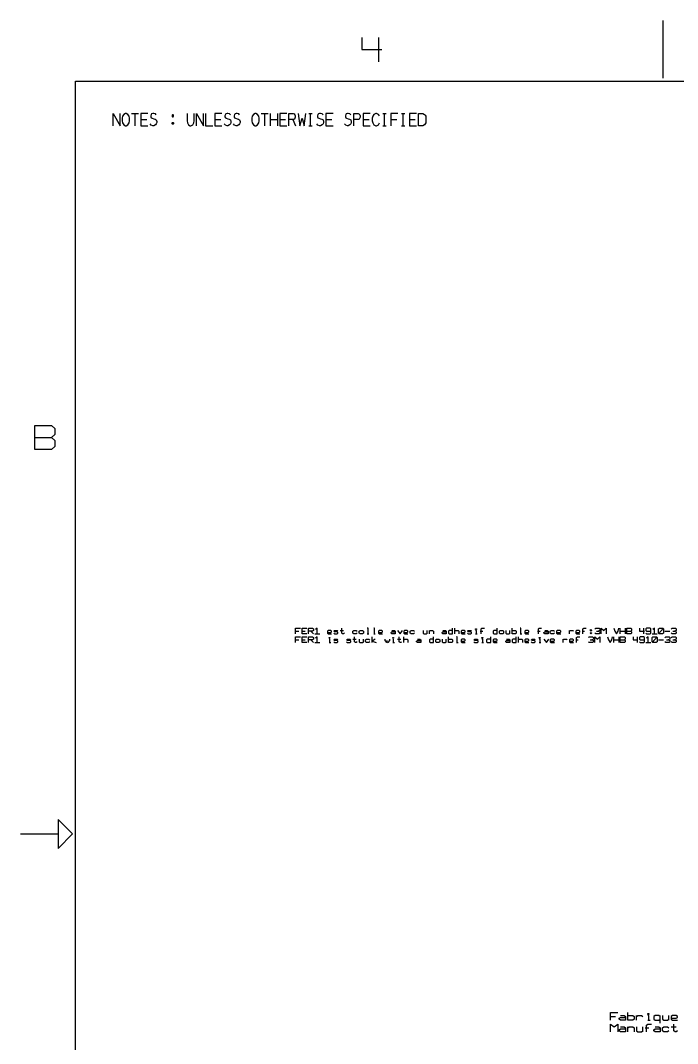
# Model space of a CAD drawing. Header units: millimetres. Extents: x 0 to 1189, y 35 to 806.
# Drawn here: x 0.4 to 312.7, y 319.6 to 805.6 of the extents above; entities that cross this region are included whole.
import ezdxf

# ---------------------------------------------------------------- set-up
doc = ezdxf.new("R2010")
doc.units = ezdxf.units.MM
doc.layers.add('Pen 1', color=7, linetype='Continuous')

msp = doc.modelspace()

# ---------------------------------------------------------------- linework, layer by layer
at = {"layer": 'Pen 1', "color": 7, "lineweight": 30}
for p, q in [((305.7, 805.58), (305.7, 778.1)), ((170.55, 797.45), (170.55, 786)), ((53.22, 761.45), (56.58, 761.45)), ((54.9, 755.55), (54.9, 761.45)), ((57.62, 758.53), (60.45, 758.53)), ((92.82, 758.53), (95.65, 758.53)), ((114.82, 761.45), (118.2, 761.45)), ((116.5, 755.55), (116.5, 761.45)), ((119.22, 755.55), (119.22, 761.45)), ((119.22, 758.53), (122.6, 758.53)), ((122.6, 761.45), (122.6, 755.55)), ((123.62, 758.53), (126.45, 758.53)), ((129.9, 758.53), (131.2, 755.55)), ((137.45, 761.45), (139, 761.45)), ((138.25, 755.55), (138.25, 761.45)), ((145.62, 758.53), (148.45, 758.53)), ((163.23, 758.53), (166.07, 758.53)), ((172.65, 761.45), (174.23, 761.45)), ((173.45, 755.55), (173.45, 761.45)), ((176.45, 758.53), (179.27, 758.53)), ((181.45, 761.45), (183.02, 761.45)), ((182.25, 755.55), (182.25, 761.45)), ((185.25, 758.53), (188.07, 758.53)), ((137.45, 755.55), (139, 755.55)), ((172.65, 755.55), (174.23, 755.55)), ((181.45, 755.55), (183.02, 755.55)), ((7.3, 607.45), (15.15, 607.45)), ((131.2, 515.53), (132.77, 515.53)), ((134.23, 515.53), (135.8, 515.53)), ((138.43, 515.53), (139.62, 514.15)), ((152.38, 515.85), (153.95, 515.85)), ((193.68, 514.15), (193.68, 515.85)), ((194.75, 514.15), (194.75, 515.85)), ((206.85, 514.15), (206.85, 516.9)), ((218.95, 515.53), (220.12, 515.53)), ((233, 514.15), (233, 515.85)), ((246.18, 515.53), (247.35, 515.53)), ((261.3, 514.15), (261.3, 515.85)), ((267.35, 515.53), (268.52, 515.53)), ((274.17, 515.53), (274.98, 515.53)), ((285.5, 514.15), (285.5, 516.9)), ((285.5, 515.53), (287.85, 515.53)), ((287.85, 516.9), (287.85, 514.15)), ((288.52, 515.53), (290.5, 515.53)), ((296.55, 516.9), (296.55, 514.15)), ((303.65, 514.15), (306, 516.9)), ((306.67, 515.53), (309.05, 515.53)), ((310.5, 515.53), (311.27, 515.53)), ((131.2, 511.4), (132.77, 511.4)), ((134.23, 511.4), (135.8, 511.4)), ((138.43, 511.4), (139.62, 510.02)), ((140.27, 514.15), (142.65, 514.15)), ((158.43, 511.73), (160, 511.73)), ((163.43, 510.02), (163.43, 511.73)), ((165.27, 514.15), (166.05, 514.15)), ((167.5, 510.02), (167.5, 512.78)), ((168.3, 514.15), (169.07, 514.15)), ((174.75, 510.35), (174.75, 511.05)), ((179.6, 511.73), (181.18, 511.73)), ((182.62, 510.02), (182.62, 512.78)), ((202.75, 510.02), (202.75, 511.73)), ((216.7, 514.15), (217.5, 514.15)), ((237.1, 510.02), (237.1, 512.78)), ((237.88, 514.15), (238.68, 514.15)), ((258.27, 510.02), (258.27, 511.73)), ((264.33, 511.4), (265.5, 511.4)), ((271.15, 511.4), (271.95, 511.4)), ((282.48, 510.02), (282.48, 512.78)), ((282.48, 511.4), (284.83, 511.4)), ((284.83, 512.78), (284.83, 510.02)), ((285.5, 511.4), (287.48, 511.4)), ((293.52, 512.78), (293.52, 510.02)), ((300.62, 514.15), (302.98, 514.15)), ((300.62, 510.02), (302.98, 512.78)), ((303.65, 511.4), (306, 511.4)), ((307.48, 511.4), (308.25, 511.4)), ((310.5, 511.4), (311.27, 511.4)), ((140.27, 510.02), (142.65, 510.02)), ((147.12, 510.02), (147.9, 510.02)), ((177.38, 510.02), (178.15, 510.02)), ((207.62, 510.02), (208.4, 510.02)), ((219.73, 510.02), (220.52, 510.02)), ((246.95, 510.02), (247.75, 510.02)), ((297.6, 510.02), (299.95, 510.02)), ((0.43, 419.17), (18.3, 419.17)), ((280.85, 332.5), (283.23, 332.5)), ((293.23, 330.65), (293.23, 332.95)), ((298.55, 330.65), (299.73, 330.65)), ((304.42, 329.27), (304.42, 332.95)), ((308.55, 330.65), (308.55, 332.95)), ((289.1, 325.15), (289.1, 327.45)), ((296.17, 325.15), (296.17, 327.45)), ((297.35, 326.98), (299.12, 326.98)), ((309.73, 327.45), (312.1, 327.45))]:
    msp.add_line(p, q, dxfattribs=at)
for points in [[(162.7, 797.45), (162.7, 791.72), (172.12, 791.72)], [(26.55, 776.72), (1162.45, 776.72), (1162.45, 61.62), (26.55, 61.62), (26.55, 776.72)], [(44.42, 755.55), (44.42, 761.45), (47.78, 755.55), (47.78, 761.45)], [(50.65, 761.45), (50.35, 761.45), (49.5, 760.97), (48.92, 760.08), (48.83, 759.15), (48.83, 757.85), (48.92, 756.92), (49.5, 756.03), (50.35, 755.55), (50.65, 755.55), (51.5, 756.03), (52.03, 756.92), (52.17, 757.85), (52.17, 759.15), (52.03, 760.08), (51.5, 760.97), (50.65, 761.45)], [(60.97, 761.45), (57.62, 761.45), (57.62, 755.55), (60.97, 755.55)], [(65, 760.75), (64.57, 761.2), (63.78, 761.45), (63.4, 761.45), (62.78, 761.2), (62.6, 760.97), (62.4, 760.3), (62.4, 759.83), (62.6, 759.38), (63.03, 759.15), (63.78, 758.92), (64.4, 758.7), (65, 758.3), (65.2, 757.62), (65.2, 757.15), (65, 756.47), (64.57, 756.03), (63.78, 755.55), (63.4, 755.55), (62.6, 755.78), (62.03, 756.47)], [(73.05, 760.75), (72.7, 760.75), (72.5, 760.53), (72.5, 759.9), (72.7, 759.83), (73.05, 759.83), (73.22, 760.08), (73.22, 760.53), (73.05, 760.75)], [(79.62, 761.45), (79.62, 757.85), (79.75, 756.92), (80.3, 756.03), (81.15, 755.55), (81.45, 755.55), (82.3, 756.03), (82.82, 756.92), (82.97, 757.85), (82.97, 761.45)], [(84.03, 755.55), (84.03, 761.45), (87.38, 755.55), (87.38, 761.45)], [(88.43, 761.45), (88.43, 755.55), (91.78, 755.55)], [(96.2, 761.45), (92.82, 761.45), (92.82, 755.55), (96.2, 755.55)], [(100.2, 760.75), (99.78, 761.2), (98.97, 761.45), (98.6, 761.45), (98, 761.2), (97.8, 760.97), (97.6, 760.3), (97.6, 759.83), (97.8, 759.38), (98.22, 759.15), (98.97, 758.92), (99.6, 758.7), (100.2, 758.3), (100.4, 757.62), (100.4, 757.15), (100.2, 756.47), (99.78, 756.03), (98.97, 755.55), (98.6, 755.55), (97.8, 755.78), (97.22, 756.47)], [(104.6, 760.75), (104.18, 761.2), (103.38, 761.45), (103, 761.45), (102.4, 761.2), (102.2, 760.97), (102, 760.3), (102, 759.83), (102.2, 759.38), (102.62, 759.15), (103.38, 758.92), (104, 758.7), (104.6, 758.3), (104.8, 757.62), (104.8, 757.15), (104.6, 756.47), (104.18, 756.03), (103.38, 755.55), (103, 755.55), (102.2, 755.78), (101.62, 756.47)], [(112.25, 761.45), (111.95, 761.45), (111.12, 760.97), (110.55, 760.08), (110.43, 759.15), (110.43, 757.85), (110.55, 756.92), (111.12, 756.03), (111.95, 755.55), (112.25, 755.55), (113.1, 756.03), (113.65, 756.92), (113.8, 757.85), (113.8, 759.15), (113.65, 760.08), (113.1, 760.97), (112.25, 761.45)], [(127, 761.45), (123.62, 761.45), (123.62, 755.55), (127, 755.55)], [(128.02, 755.55), (128.02, 761.45), (130.1, 761.45), (130.45, 761.2), (130.85, 760.75), (131, 760.3), (131, 759.6), (130.62, 758.7), (130.25, 758.53), (128.02, 758.53)], [(132.43, 761.45), (133.27, 755.55), (134.27, 759.15), (135.3, 755.55), (136.12, 761.45)], [(144.23, 760.75), (143.8, 761.2), (143, 761.45), (142.6, 761.45), (142, 761.2), (141.8, 760.97), (141.62, 760.3), (141.62, 759.83), (141.8, 759.38), (142.23, 759.15), (143, 758.92), (143.6, 758.7), (144.23, 758.3), (144.4, 757.62), (144.4, 757.15), (144.23, 756.47), (143.8, 756.03), (143, 755.55), (142.6, 755.55), (141.8, 755.78), (141.23, 756.47)], [(149, 761.45), (145.62, 761.45), (145.62, 755.55), (149, 755.55)], [(157.43, 760.75), (157, 761.2), (156.2, 761.45), (155.8, 761.45), (155.2, 761.2), (155, 760.97), (154.82, 760.3), (154.82, 759.83), (155, 759.38), (155.43, 759.15), (156.2, 758.92), (156.8, 758.7), (157.43, 758.3), (157.6, 757.62), (157.6, 757.15), (157.43, 756.47), (157, 756.03), (156.2, 755.55), (155.8, 755.55), (155, 755.78), (154.43, 756.47)], [(158.82, 755.55), (158.82, 761.45), (160.9, 761.45), (161.25, 761.2), (161.68, 760.75), (161.82, 760.3), (161.82, 759.6), (161.43, 758.7), (161.05, 758.53), (158.82, 758.53)], [(166.6, 761.45), (163.23, 761.45), (163.23, 755.55), (166.6, 755.55)], [(171, 760.3), (170.62, 760.97), (169.7, 761.45), (169.32, 761.45), (168.38, 760.97), (167.82, 760.08), (167.62, 759.15), (167.62, 757.85), (167.82, 756.92), (168.38, 756.03), (169.32, 755.55), (169.7, 755.55), (170.62, 756.03), (171, 756.92)], [(179.8, 761.45), (176.45, 761.45), (176.45, 755.55)], [(188.6, 761.45), (185.25, 761.45), (185.25, 755.55), (188.6, 755.55)], [(189.65, 755.55), (189.65, 761.45), (191.7, 761.45), (192.48, 760.97), (192.8, 760.53), (193, 760.08), (193, 756.92), (192.8, 756.47), (192.48, 756.03), (191.7, 755.55), (189.65, 755.55)], [(73.22, 756.47), (73.05, 756.25), (72.7, 756.25), (72.5, 756.47), (72.5, 756.92), (72.7, 757.15), (73.05, 757.15), (73.22, 756.92), (73.22, 756.47)], [(7.3, 601.72), (7.3, 613.17), (15.15, 613.17), (16.73, 611.75), (16.73, 608.88), (15.15, 607.45), (16.73, 606.03), (16.73, 603.15), (15.15, 601.72), (7.3, 601.72)], [(131.2, 514.15), (131.2, 516.9), (133.55, 516.9)], [(136.6, 514.15), (134.23, 514.15), (134.23, 516.9), (136.6, 516.9)], [(137.25, 514.15), (137.25, 516.9), (139.23, 516.9), (139.62, 516.55), (139.62, 515.85), (139.23, 515.53), (137.25, 515.53)], [(141.45, 514.15), (141.45, 516.9), (140.68, 516.2)], [(146.32, 514.83), (147.9, 514.83), (148.3, 515.17), (148.3, 515.53), (147.9, 515.85), (146.73, 515.85), (146.32, 515.53), (146.32, 514.47), (146.73, 514.15), (148.3, 514.15)], [(149.35, 514.47), (149.75, 514.15), (150.93, 514.15), (151.32, 514.47), (151.32, 514.83), (150.93, 515.17), (149.75, 515.17), (149.35, 515.53), (149.75, 515.85), (150.93, 515.85), (151.32, 515.53)], [(154.35, 514.47), (153.95, 514.15), (153.55, 514.15), (153.18, 514.47), (153.18, 516.9)], [(160.4, 514.47), (160, 514.15), (158.82, 514.15), (158.43, 514.47), (158.43, 515.53), (158.82, 515.85), (160, 515.85), (160.4, 515.53)], [(161.45, 514.47), (161.45, 515.53), (161.85, 515.85), (163.02, 515.85), (163.43, 515.53), (163.43, 514.47), (163.02, 514.15), (161.85, 514.15), (161.45, 514.47)], [(165.68, 514.15), (165.68, 516.9), (165.27, 516.9)], [(168.7, 514.15), (168.7, 516.9), (168.3, 516.9)], [(170.52, 514.83), (172.1, 514.83), (172.5, 515.17), (172.5, 515.53), (172.1, 515.85), (170.93, 515.85), (170.52, 515.53), (170.52, 514.47), (170.93, 514.15), (172.5, 514.15)], [(176.98, 515.85), (178.15, 515.85), (178.55, 515.53), (178.55, 514.15), (176.98, 514.15), (176.57, 514.47), (176.57, 514.83), (176.98, 515.17), (178.55, 515.17)], [(179.6, 515.85), (180.8, 514.15), (181.98, 515.85)], [(182.62, 514.83), (184.2, 514.83), (184.6, 515.17), (184.6, 515.53), (184.2, 515.85), (183.02, 515.85), (182.62, 515.53), (182.62, 514.47), (183.02, 514.15), (184.6, 514.15)], [(187.62, 514.47), (187.23, 514.15), (186.05, 514.15), (185.68, 514.47), (185.68, 515.53), (186.05, 515.85), (187.23, 515.85), (187.62, 515.53)], [(191.73, 515.85), (191.73, 514.47), (192.1, 514.15), (193.27, 514.15), (193.68, 514.47)], [(194.75, 515.53), (195.12, 515.85), (196.3, 515.85), (196.7, 515.53), (196.7, 514.15)], [(201.18, 515.85), (202.35, 515.85), (202.75, 515.53), (202.75, 514.15), (201.18, 514.15), (200.8, 514.47), (200.8, 514.83), (201.18, 515.17), (202.75, 515.17)], [(205.77, 515.85), (204.2, 515.85), (203.82, 515.53), (203.82, 514.47), (204.2, 514.15), (205.77, 514.15), (205.77, 516.9)], [(206.85, 515.53), (207.23, 515.85), (208.4, 515.85), (208.8, 515.53), (208.8, 514.15)], [(209.88, 514.83), (211.45, 514.83), (211.82, 515.17), (211.82, 515.53), (211.45, 515.85), (210.25, 515.85), (209.88, 515.53), (209.88, 514.47), (210.25, 514.15), (211.82, 514.15)], [(212.9, 514.47), (213.27, 514.15), (214.48, 514.15), (214.85, 514.47), (214.85, 514.83), (214.48, 515.17), (213.27, 515.17), (212.9, 515.53), (213.27, 515.85), (214.48, 515.85), (214.85, 515.53)], [(216.7, 516.2), (216.7, 516.55), (217.1, 516.55), (217.1, 516.2), (216.7, 516.2)], [(217.1, 514.15), (217.1, 515.85), (216.7, 515.85)], [(219.32, 514.15), (219.32, 516.55), (219.73, 516.9), (220.9, 516.9)], [(226.95, 515.85), (225.38, 515.85), (225, 515.53), (225, 514.47), (225.38, 514.15), (226.95, 514.15), (226.95, 516.9)], [(228.02, 514.47), (228.02, 515.53), (228.4, 515.85), (229.6, 515.85), (229.98, 515.53), (229.98, 514.47), (229.6, 514.15), (228.4, 514.15), (228.02, 514.47)], [(231.05, 515.85), (231.05, 514.47), (231.43, 514.15), (232.62, 514.15), (233, 514.47)], [(234.07, 515.85), (235.65, 515.85), (236.02, 515.53), (236.02, 514.47), (235.65, 514.15), (234.07, 514.15), (234.07, 516.9)], [(238.27, 514.15), (238.27, 516.9), (237.88, 516.9)], [(240.12, 514.83), (241.7, 514.83), (242.07, 515.17), (242.07, 515.53), (241.7, 515.85), (240.52, 515.85), (240.12, 515.53), (240.12, 514.47), (240.52, 514.15), (242.07, 514.15)], [(246.57, 514.15), (246.57, 516.55), (246.95, 516.9), (248.12, 516.9)], [(249.6, 515.85), (250.77, 515.85), (251.15, 515.53), (251.15, 514.15), (249.6, 514.15), (249.2, 514.47), (249.2, 514.83), (249.6, 515.17), (251.15, 515.17)], [(254.18, 514.47), (253.8, 514.15), (252.62, 514.15), (252.23, 514.47), (252.23, 515.53), (252.62, 515.85), (253.8, 515.85), (254.18, 515.53)], [(255.25, 514.83), (256.83, 514.83), (257.2, 515.17), (257.2, 515.53), (256.83, 515.85), (255.65, 515.85), (255.25, 515.53), (255.25, 514.47), (255.65, 514.15), (257.2, 514.15)], [(261.3, 515.53), (261.7, 515.85), (262.88, 515.85), (263.27, 515.53)], [(264.33, 514.83), (265.9, 514.83), (266.3, 515.17), (266.3, 515.53), (265.9, 515.85), (264.73, 515.85), (264.33, 515.53), (264.33, 514.47), (264.73, 514.15), (266.3, 514.15)], [(267.75, 514.15), (267.75, 516.55), (268.12, 516.9), (269.33, 516.9)], [(271.55, 515.53), (271.15, 515.85), (271.55, 516.2), (271.95, 515.85), (271.55, 515.53)], [(273.4, 516.55), (273.8, 516.9), (275.38, 516.9), (275.75, 516.55), (275.75, 515.85), (274.98, 515.53), (275.75, 515.17), (275.75, 514.47), (275.38, 514.15), (273.8, 514.15), (273.4, 514.47)], [(276.42, 514.15), (276.42, 516.9), (277.6, 515.85), (278.77, 516.9), (278.77, 514.15)], [(282.48, 516.9), (282.88, 515.53), (283.65, 514.15), (284.45, 515.53), (284.83, 516.9)], [(288.52, 514.15), (288.52, 516.9), (290.5, 516.9), (290.88, 516.55), (290.88, 515.85), (290.5, 515.53), (290.88, 515.17), (290.88, 514.47), (290.5, 514.15), (288.52, 514.15)], [(294.58, 516.9), (294.58, 515.53), (296.92, 515.53)], [(297.6, 514.47), (298, 514.15), (299.58, 514.15), (299.95, 514.47), (299.95, 516.55), (299.58, 516.9), (298, 516.9), (297.6, 516.55), (297.6, 515.85), (298, 515.53), (299.58, 515.53), (299.95, 515.85)], [(301.8, 514.15), (301.8, 516.9), (301.02, 516.2)], [(303.65, 514.47), (303.65, 516.55), (304.05, 516.9), (305.62, 516.9), (306, 516.55), (306, 514.47), (305.62, 514.15), (304.05, 514.15), (303.65, 514.47)], [(309.7, 516.55), (310.1, 516.9), (311.67, 516.9), (312.08, 516.55), (312.08, 515.85), (311.27, 515.53), (312.08, 515.17), (312.08, 514.47), (311.67, 514.15), (310.1, 514.15), (309.7, 514.47)], [(131.2, 510.02), (131.2, 512.78), (133.55, 512.78)], [(136.6, 510.02), (134.23, 510.02), (134.23, 512.78), (136.6, 512.78)], [(137.25, 510.02), (137.25, 512.78), (139.23, 512.78), (139.62, 512.42), (139.62, 511.73), (139.23, 511.4), (137.25, 511.4)], [(141.45, 510.02), (141.45, 512.78), (140.68, 512.08)], [(147.12, 512.08), (147.12, 512.42), (147.5, 512.42), (147.5, 512.08), (147.12, 512.08)], [(147.5, 510.02), (147.5, 511.73), (147.12, 511.73)], [(149.35, 510.35), (149.75, 510.02), (150.93, 510.02), (151.32, 510.35), (151.32, 510.7), (150.93, 511.05), (149.75, 511.05), (149.35, 511.4), (149.75, 511.73), (150.93, 511.73), (151.32, 511.4)], [(155.4, 510.35), (155.8, 510.02), (156.98, 510.02), (157.38, 510.35), (157.38, 510.7), (156.98, 511.05), (155.8, 511.05), (155.4, 511.4), (155.8, 511.73), (156.98, 511.73), (157.38, 511.4)], [(160.4, 510.35), (160, 510.02), (159.6, 510.02), (159.23, 510.35), (159.23, 512.78)], [(161.45, 511.73), (161.45, 510.35), (161.85, 510.02), (163.02, 510.02), (163.43, 510.35)], [(166.45, 510.35), (166.05, 510.02), (164.88, 510.02), (164.48, 510.35), (164.48, 511.4), (164.88, 511.73), (166.05, 511.73), (166.45, 511.4)], [(169.07, 511.73), (167.5, 510.7), (169.48, 510.02)], [(173.55, 511.73), (173.55, 511.05), (174.35, 510.02), (174.75, 510.35), (175.12, 510.02), (175.93, 511.05), (175.93, 511.73)], [(177.38, 512.08), (177.38, 512.42), (177.77, 512.42), (177.77, 512.08), (177.38, 512.08)], [(177.77, 510.02), (177.77, 511.73), (177.38, 511.73)], [(181.57, 510.35), (181.18, 510.02), (180.8, 510.02), (180.4, 510.35), (180.4, 512.78)], [(182.62, 511.4), (183.02, 511.73), (184.2, 511.73), (184.6, 511.4), (184.6, 510.02)], [(189.07, 511.73), (190.25, 511.73), (190.65, 511.4), (190.65, 510.02), (189.07, 510.02), (188.7, 510.35), (188.7, 510.7), (189.07, 511.05), (190.65, 511.05)], [(196.7, 511.73), (195.12, 511.73), (194.75, 511.4), (194.75, 510.35), (195.12, 510.02), (196.7, 510.02), (196.7, 512.78)], [(197.77, 510.35), (197.77, 511.4), (198.15, 511.73), (199.32, 511.73), (199.73, 511.4), (199.73, 510.35), (199.32, 510.02), (198.15, 510.02), (197.77, 510.35)], [(200.8, 511.73), (200.8, 510.35), (201.18, 510.02), (202.35, 510.02), (202.75, 510.35)], [(203.82, 511.73), (205.38, 511.73), (205.77, 511.4), (205.77, 510.35), (205.38, 510.02), (203.82, 510.02), (203.82, 512.78)], [(208.02, 510.02), (208.02, 512.78), (207.62, 512.78)], [(209.88, 510.7), (211.45, 510.7), (211.82, 511.05), (211.82, 511.4), (211.45, 511.73), (210.25, 511.73), (209.88, 511.4), (209.88, 510.35), (210.25, 510.02), (211.82, 510.02)], [(215.93, 510.35), (216.3, 510.02), (217.5, 510.02), (217.88, 510.35), (217.88, 510.7), (217.5, 511.05), (216.3, 511.05), (215.93, 511.4), (216.3, 511.73), (217.5, 511.73), (217.88, 511.4)], [(219.73, 512.08), (219.73, 512.42), (220.12, 512.42), (220.12, 512.08), (219.73, 512.08)], [(220.12, 510.02), (220.12, 511.73), (219.73, 511.73)], [(223.93, 511.73), (222.35, 511.73), (221.98, 511.4), (221.98, 510.35), (222.35, 510.02), (223.93, 510.02), (223.93, 512.78)], [(225, 510.7), (226.57, 510.7), (226.95, 511.05), (226.95, 511.4), (226.57, 511.73), (225.38, 511.73), (225, 511.4), (225, 510.35), (225.38, 510.02), (226.95, 510.02)], [(231.43, 511.73), (232.62, 511.73), (233, 511.4), (233, 510.02), (231.43, 510.02), (231.05, 510.35), (231.05, 510.7), (231.43, 511.05), (233, 511.05)], [(236.02, 511.73), (234.48, 511.73), (234.07, 511.4), (234.07, 510.35), (234.48, 510.02), (236.02, 510.02), (236.02, 512.78)], [(237.1, 511.4), (237.5, 511.73), (238.68, 511.73), (239.05, 511.4), (239.05, 510.02)], [(240.12, 510.7), (241.7, 510.7), (242.07, 511.05), (242.07, 511.4), (241.7, 511.73), (240.52, 511.73), (240.12, 511.4), (240.12, 510.35), (240.52, 510.02), (242.07, 510.02)], [(243.15, 510.35), (243.55, 510.02), (244.73, 510.02), (245.1, 510.35), (245.1, 510.7), (244.73, 511.05), (243.55, 511.05), (243.15, 511.4), (243.55, 511.73), (244.73, 511.73), (245.1, 511.4)], [(246.95, 512.08), (246.95, 512.42), (247.35, 512.42), (247.35, 512.08), (246.95, 512.08)], [(247.35, 510.02), (247.35, 511.73), (246.95, 511.73)], [(249.2, 511.73), (250.38, 510.02), (251.55, 511.73)], [(252.23, 510.7), (253.8, 510.7), (254.18, 511.05), (254.18, 511.4), (253.8, 511.73), (252.62, 511.73), (252.23, 511.4), (252.23, 510.35), (252.62, 510.02), (254.18, 510.02)], [(258.27, 511.4), (258.67, 511.73), (259.85, 511.73), (260.25, 511.4)], [(261.3, 510.7), (262.88, 510.7), (263.27, 511.05), (263.27, 511.4), (262.88, 511.73), (261.7, 511.73), (261.3, 511.4), (261.3, 510.35), (261.7, 510.02), (263.27, 510.02)], [(264.73, 510.02), (264.73, 512.42), (265.1, 512.78), (266.3, 512.78)], [(270.38, 512.42), (270.77, 512.78), (272.35, 512.78), (272.73, 512.42), (272.73, 511.73), (271.95, 511.4), (272.73, 511.05), (272.73, 510.35), (272.35, 510.02), (270.77, 510.02), (270.38, 510.35)], [(271.55, 514.15), (271.15, 514.47), (271.55, 514.83), (271.95, 514.47), (271.55, 514.15)], [(273.4, 510.02), (273.4, 512.78), (274.58, 511.73), (275.75, 512.78), (275.75, 510.02)], [(279.45, 512.78), (279.85, 511.4), (280.62, 510.02), (281.42, 511.4), (281.8, 512.78)], [(285.5, 510.02), (285.5, 512.78), (287.48, 512.78), (287.85, 512.42), (287.85, 511.73), (287.48, 511.4), (287.85, 511.05), (287.85, 510.35), (287.48, 510.02), (285.5, 510.02)], [(291.55, 512.78), (291.55, 511.4), (293.9, 511.4)], [(294.58, 510.35), (294.98, 510.02), (296.55, 510.02), (296.92, 510.35), (296.92, 512.42), (296.55, 512.78), (294.98, 512.78), (294.58, 512.42), (294.58, 511.73), (294.98, 511.4), (296.55, 511.4), (296.92, 511.73)], [(298.77, 510.02), (298.77, 512.78), (298, 512.08)], [(300.62, 510.35), (300.62, 512.42), (301.02, 512.78), (302.6, 512.78), (302.98, 512.42), (302.98, 510.35), (302.6, 510.02), (301.02, 510.02), (300.62, 510.35)], [(306.67, 512.42), (307.08, 512.78), (308.65, 512.78), (309.05, 512.42), (309.05, 511.73), (308.25, 511.4), (309.05, 511.05), (309.05, 510.35), (308.65, 510.02), (307.08, 510.02), (306.67, 510.35)], [(309.7, 512.42), (310.1, 512.78), (311.67, 512.78), (312.08, 512.42), (312.08, 511.73), (311.27, 511.4), (312.08, 511.05), (312.08, 510.35), (311.67, 510.02), (310.1, 510.02), (309.7, 510.35)], [(25.17, 419.17), (18.3, 426.05), (18.3, 412.3), (25.17, 419.17)], [(280.85, 330.65), (280.85, 334.33), (284.4, 334.33)], [(285.58, 332.95), (287.35, 332.95), (287.92, 332.5), (287.92, 330.65), (285.58, 330.65), (284.98, 331.12), (284.98, 331.58), (285.58, 332.02), (287.92, 332.02)], [(289.1, 332.95), (291.48, 332.95), (292.05, 332.5), (292.05, 331.12), (291.48, 330.65), (289.1, 330.65), (289.1, 334.33)], [(293.23, 332.5), (293.83, 332.95), (295.6, 332.95), (296.17, 332.5)], [(298.55, 333.4), (298.55, 333.88), (299.12, 333.88), (299.12, 333.4), (298.55, 333.4)], [(299.12, 330.65), (299.12, 332.95), (298.55, 332.95)], [(304.42, 332.5), (303.85, 332.95), (302.08, 332.95), (301.48, 332.5), (301.48, 331.12), (302.08, 330.65), (303.85, 330.65), (304.42, 331.12)], [(305.6, 332.95), (305.6, 331.12), (306.2, 330.65), (307.98, 330.65), (308.55, 331.12)], [(309.73, 331.58), (312.1, 331.58), (312.67, 332.02), (312.67, 332.5), (312.1, 332.95), (310.33, 332.95), (309.73, 332.5), (309.73, 331.12), (310.33, 330.65), (312.67, 330.65)], [(280.85, 325.15), (280.85, 328.83), (282.62, 327.45), (284.4, 328.83), (284.4, 325.15)], [(285.58, 327.45), (287.35, 327.45), (287.92, 326.98), (287.92, 325.15), (285.58, 325.15), (284.98, 325.6), (284.98, 326.08), (285.58, 326.52), (287.92, 326.52)], [(289.1, 326.98), (289.7, 327.45), (291.48, 327.45), (292.05, 326.98), (292.05, 325.15)], [(293.23, 327.45), (293.23, 325.6), (293.83, 325.15), (295.6, 325.15), (296.17, 325.6)], [(297.95, 325.15), (297.95, 328.35), (298.55, 328.83), (300.3, 328.83)], [(302.08, 327.45), (303.85, 327.45), (304.42, 326.98), (304.42, 325.15), (302.08, 325.15), (301.48, 325.6), (301.48, 326.08), (302.08, 326.52), (304.42, 326.52)], [(308.55, 325.6), (307.98, 325.15), (306.2, 325.15), (305.6, 325.6), (305.6, 326.98), (306.2, 327.45), (307.98, 327.45), (308.55, 326.98)], [(312.67, 325.6), (312.1, 325.15), (311.5, 325.15), (310.92, 325.6), (310.92, 328.83)]]:
    msp.add_lwpolyline(points, dxfattribs=at)

doc.saveas('drawing.dxf')
